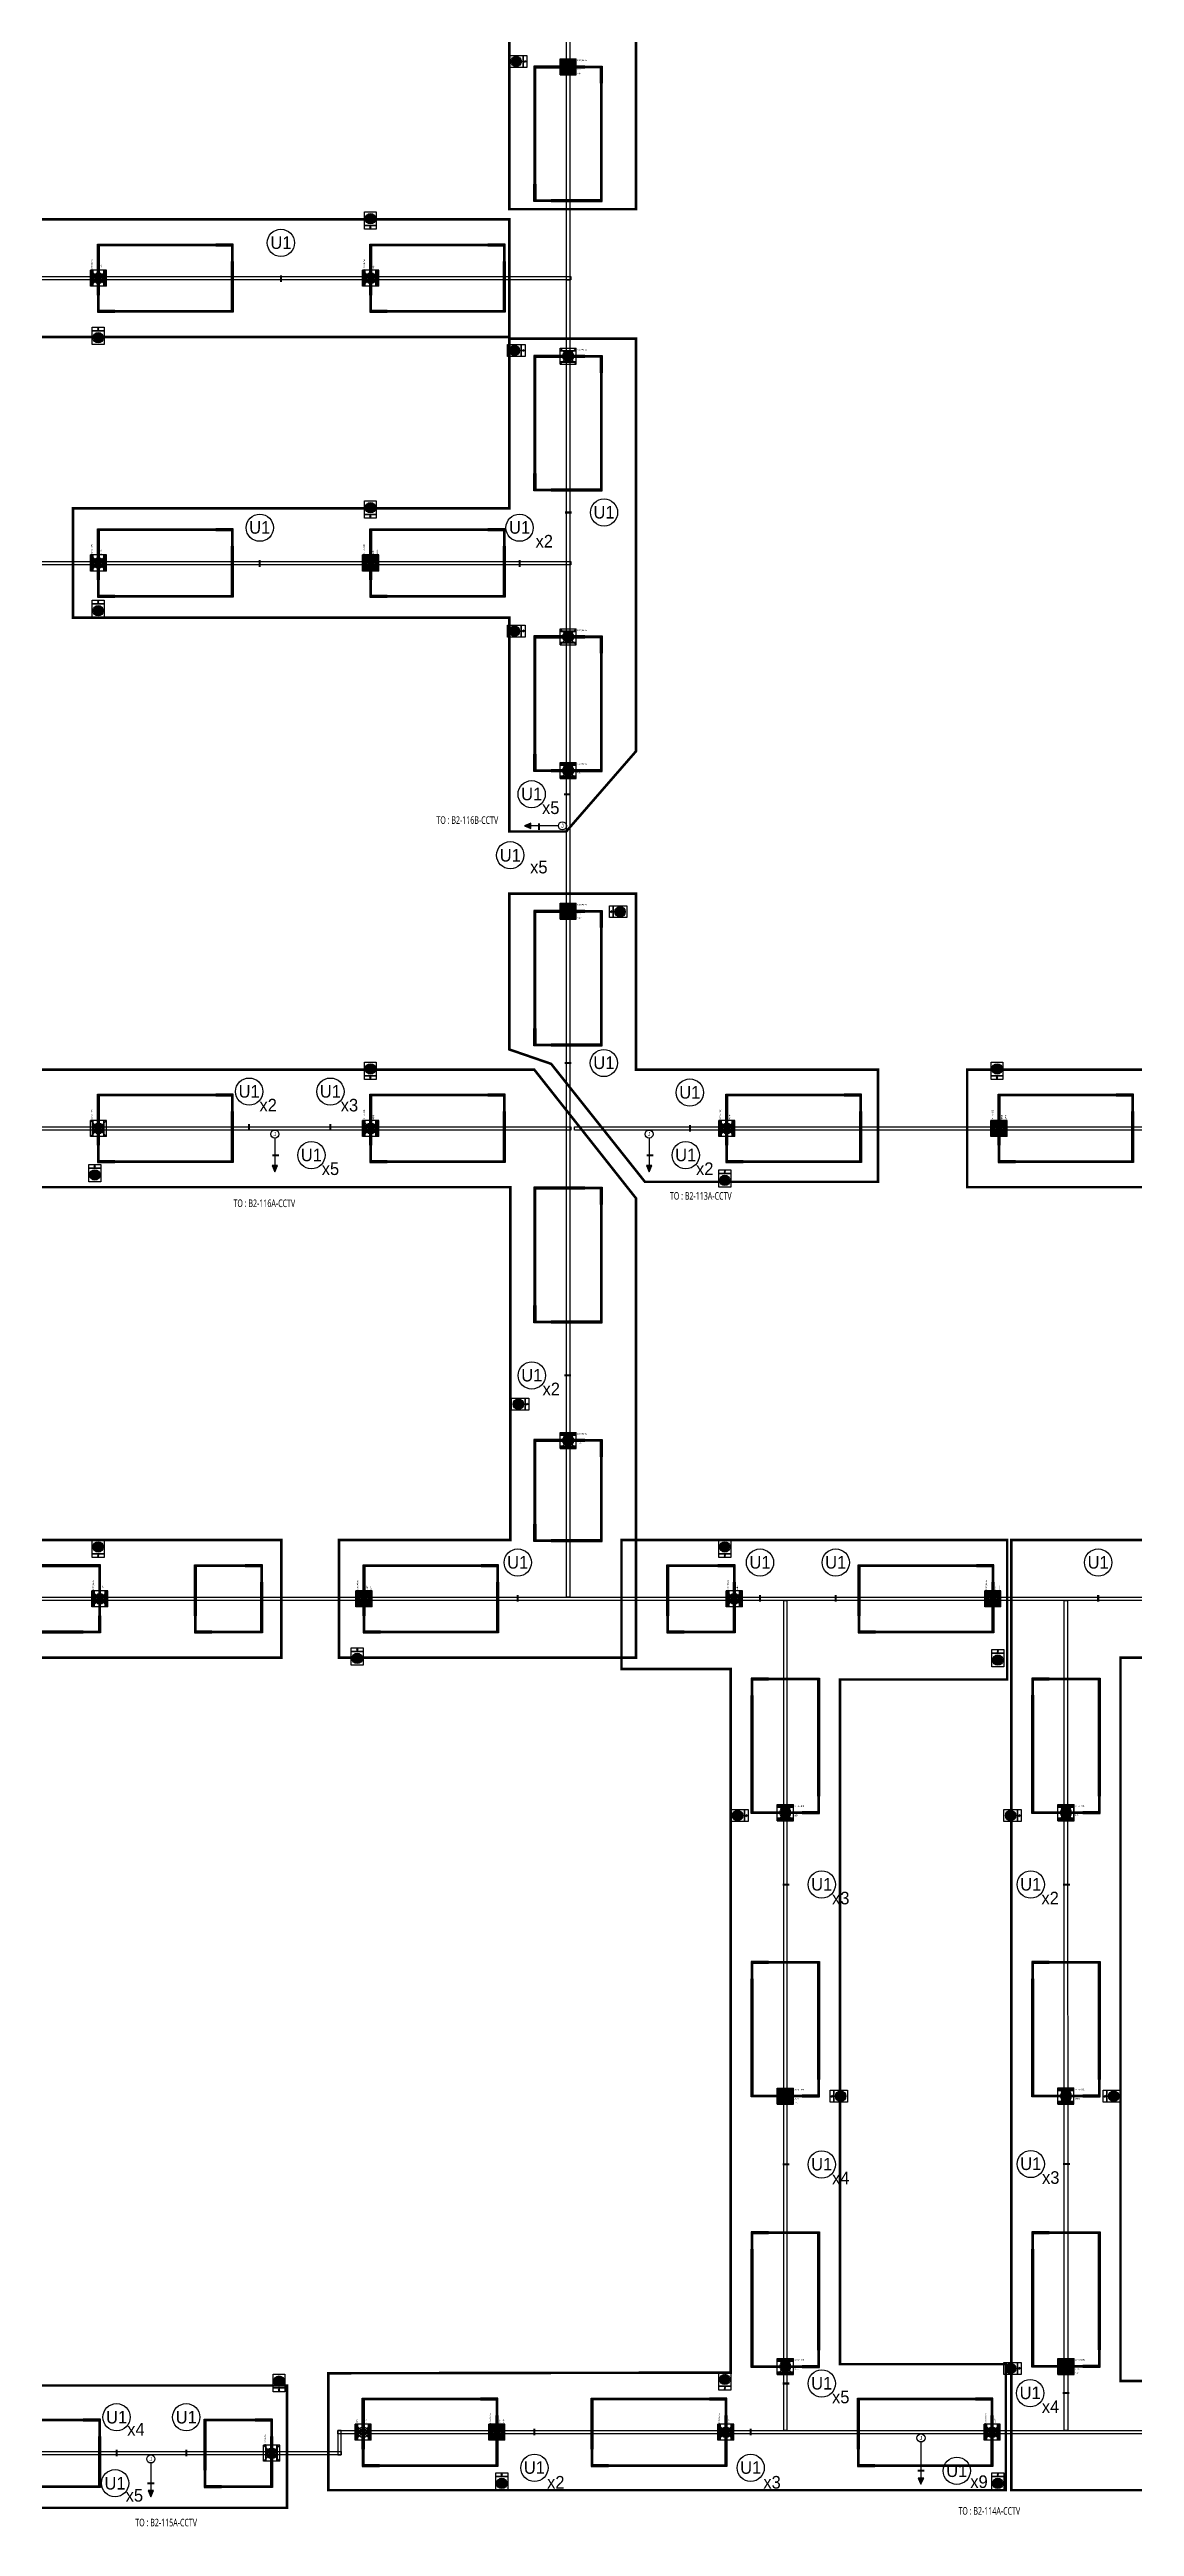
# Model space of a CAD drawing. Header units: millimetres. Extents: x 836025 to 1108898, y 78775 to 372820.
# Drawn here: x 940662 to 1005237, y 80548 to 227966 of the extents above; entities that cross this region are included whole.
import ezdxf
from ezdxf.enums import TextEntityAlignment as Align

# ---------------------------------------------------------------- set-up
doc = ezdxf.new("R2010")
doc.units = ezdxf.units.MM
doc.header["$LTSCALE"] = 250
for name, pattern in [('CENTER', [2, 1.25, -0.25, 0.25, -0.25]), ('LINE1', [3, 2.5, -0.5]), ('지하층_기둥$1$CEN', [62, 60, -1, 0, -1])]:
    doc.linetypes.add(name, pattern=pattern)
for name, color, linetype in [('A-CEN', 1, '지하층_기둥$1$CEN'), ('HA-CCTV', 2, 'Continuous'), ('HA-스피커 반경', 7, 'LINE1'), ('HA-조명기구', 7, 'Continuous'), ('HA-통합모듈', 7, 'Continuous'), ('LU-UTP wire', 3, 'Continuous'), ('LU-UTP 방향', 1, 'Continuous'), ('LU-UTP케이블', 1, 'Continuous'), ('LU-광케이블', 1, 'Continuous'), ('LU-귀로 방향', 3, 'Continuous'), ('LU-귀로Text', 3, 'Continuous'), ('LU-무선비상벨', 1, 'Continuous'), ('LU-정션박스', 3, 'Continuous'), ('라인구분', 7, 'CENTER'), ('전등레이스웨이', 1, 'Continuous')]:
    doc.layers.add(name, color=color, linetype=linetype)
doc.layers.add('HA-지시선', color=8, linetype='Continuous', plot=False)
doc.layers.get('HA-스피커 반경').off()
doc.styles.add('MtX_굴림', font='Gulim.ttf')
doc.styles.add('N', font='Gulim.ttf')
doc.styles.add('돋움', font='Dotum.ttf')
doc.styles.add('맑은고딕', font='malgun.ttf')

# ---------------------------------------------------------------- blocks, each defined once
blk = doc.blocks.new('HA-무선비상벨')
at = {"layer": 'LU-무선비상벨'}
h = blk.add_hatch(color=1, dxfattribs=at)
h.dxf.hatch_style = 1
h.paths.add_polyline_path([(309, 0, 1), (-309, 0, 1)])
h = blk.add_hatch(color=1, dxfattribs=at)
h.dxf.hatch_style = 1
h.paths.add_polyline_path([(2, 531), (33, 632), (-46, 509), (-2, 509), (-34, 408), (46, 531)])
at = {"layer": 'LU-무선비상벨', "color": 1}
for p, q in [((33, 632), (-46, 509)), ((-46, 509), (46, 531)), ((-2, 509), (-46, 509)), ((-34, 408), (46, 531)), ((-34, 408), (-2, 509)), ((33, 632), (2, 531)), ((46, 531), (2, 531))]:
    blk.add_line(p, q, dxfattribs=at)
for points in [[(356, 408), (-354, 408), (-354, 631), (356, 631)], [(-354, 408), (356, 408), (356, -408), (-354, -408)]]:
    blk.add_lwpolyline(points, close=True, dxfattribs=at)
blk.add_circle((0, 0), 309, dxfattribs=at)
blk = doc.blocks.new('HA-조명기구(코너1000)')
at = {"layer": 'HA-조명기구'}
h = blk.add_hatch(color=81, dxfattribs=at)
h.dxf.hatch_style = 1
h.paths.add_polyline_path([(-995, -35), (-35, -35), (-35, -995), (-5, -995), (-5, -5), (-995, -5)])
at = {"layer": 'HA-조명기구', "color": 81}
blk.add_lwpolyline([(-1000, 0), (-1000, -40), (-40, -40), (-40, -1000), (0, -1000), (0, 0), (-1000, 0)], dxfattribs=at)
at = {"layer": 'HA-조명기구', "color": 3}
blk.add_lwpolyline([(-995, -5), (-995, -35), (-35, -35), (-35, -995), (-5, -995), (-5, -5)], close=True, dxfattribs=at)
at = {"layer": 'HA-지시선'}
for p, q in [((-40, -40), (0, 0)), ((-20, -20), (-1000, -20)), ((-20, -20), (-20, -1000))]:
    blk.add_line(p, q, dxfattribs=at)
at = {"layer": 'HA-지시선', "color": 30}
blk.add_lwpolyline([(-1000, 30), (-1000, -70), (-70, -70), (-70, -1000), (30, -1000), (30, 30)], close=True, dxfattribs=at)
blk = doc.blocks.new('HA-조명기구(직2000)')
at = {"layer": 'HA-조명기구'}
h = blk.add_hatch(color=81, dxfattribs=at)
h.dxf.hatch_style = 1
h.paths.add_polyline_path([(5, -1995), (35, -1995), (35, -5), (5, -5)])
h = blk.add_hatch(color=81, dxfattribs=at)
h.dxf.hatch_style = 1
h.paths.add_polyline_path([(5, -1995), (35, -1995), (35, -5), (5, -5)])
at = {"layer": 'HA-조명기구', "color": 81}
blk.add_lwpolyline([(0, 0), (40, 0), (40, -2000), (0, -2000), (0, 0)], dxfattribs=at)
blk.add_lwpolyline([(5, -5), (35, -5), (35, -1995), (5, -1995)], close=True, dxfattribs=at)
at = {"layer": 'HA-지시선'}
blk.add_line((20, 0), (20, -2000), dxfattribs=at)
at = {"layer": 'HA-지시선', "color": 4}
blk.add_lwpolyline([(-30, 0), (70, 0), (70, -2000), (-30, -2000)], close=True, dxfattribs=at)
blk = doc.blocks.new('HA-통합모듈-만공차')
at = {"layer": 'HA-통합모듈'}
h = blk.add_hatch(color=81, dxfattribs=at)
h.dxf.hatch_style = 1
h.paths.add_polyline_path([(-480, 349), (480, 349), (480, 480), (-480, 480)])
h.paths.add_polyline_path([(-480, -480), (480, -480), (480, -349), (-480, -349)])
at = {"layer": 'HA-지시선', "color": 5}
for p, q in [((-480, -480), (-480, 480)), ((-480, 480), (480, 480)), ((-480, 317), (480, 317)), ((480, -480), (480, 480)), ((-480, -317), (480, -317)), ((-480, -480), (480, -480))]:
    blk.add_line(p, q, dxfattribs=at)
at = {"layer": 'HA-지시선', "color": 251, "true_color": 0x636466}
for p, q in [((-480, 480), (480, -480)), ((-480, -480), (480, 480))]:
    blk.add_line(p, q, dxfattribs=at)
at = {"layer": 'HA-지시선', "color": 5}
blk.add_circle((0, 0), 317, dxfattribs=at)
at = {"layer": 'HA-통합모듈', "color": 5}
for p, q in [((-480, 349), (480, 349)), ((-480, -349), (480, -349))]:
    blk.add_line(p, q, dxfattribs=at)
at = {"layer": 'HA-지시선', "color": 7, "style": 'MtX_굴림'}
blk.add_text('만공차', height=70, dxfattribs=at).set_placement((542, -205))
blk = doc.blocks.new('HA-통합모듈-CCTV(비상벨연동)')
at = {"layer": 'HA-통합모듈'}
h = blk.add_hatch(color=10, dxfattribs=at)
h.dxf.hatch_style = 1
h.paths.add_polyline_path([(317, 0, 1), (-317, 0, 1)])
h.paths.add_polyline_path([(-270, 0), (-170, -100), (-170, 0), (0, 0), (0, -170), (-100, -170), (0, -270), (100, -170), (0, -170), (0, 0), (170, 0), (170, -100), (270, 0), (170, 100), (170, 0), (0, 0), (0, 170), (100, 170), (-2, 268), (-100, 170), (0, 170), (0, 0), (-170, 0), (-170, 100)], flags=16)
at = {"layer": 'HA-지시선', "color": 251, "true_color": 0x636466}
for p, q in [((-480, 480), (480, -480)), ((-480, -480), (480, 480))]:
    blk.add_line(p, q, dxfattribs=at)
at = {"layer": 'HA-통합모듈', "color": 5}
for p, q in [((-480, -480), (-480, 480)), ((-480, 480), (480, 480)), ((-480, 349), (480, 349)), ((-480, 317), (480, 317)), ((-170, 100), (-270, 0)), ((-270, 0), (-170, -100)), ((-170, 100), (-170, -100)), ((0, 0), (-170, 0)), ((-100, 170), (-2, 268)), ((100, 170), (-100, 170)), ((-2, 268), (100, 170)), ((0, 0), (0, 170)), ((0, 0), (0, -170)), ((0, 0), (170, 0)), ((170, -100), (170, 100)), ((170, 100), (270, 0)), ((270, 0), (170, -100)), ((480, -480), (480, 480)), ((-480, -317), (480, -317)), ((-480, -349), (480, -349)), ((-480, -480), (480, -480)), ((-100, -170), (100, -170)), ((0, -270), (-100, -170)), ((100, -170), (0, -270))]:
    blk.add_line(p, q, dxfattribs=at)
blk.add_circle((0, 0), 317, dxfattribs=at)
at = {"layer": 'HA-통합모듈', "style": '돋움'}
blk.add_text('CCTV(비상벨)', height=70, dxfattribs=at).set_placement((530, 350))
blk = doc.blocks.new('HA-통합모듈-스피커')
at = {"layer": 'HA-통합모듈'}
h = blk.add_hatch(color=210, dxfattribs=at)
h.dxf.hatch_style = 1
h.paths.add_polyline_path([(-480, -317), (-480, 317), (0, 317, 1), (0, -317)])
h.paths.add_polyline_path([(0, -317, 1), (0, 317), (480, 317), (480, -317)])
at = {"layer": 'HA-지시선', "color": 5}
for p, q in [((-480, -480), (-480, 480)), ((-480, 480), (480, 480)), ((-480, 349), (480, 349)), ((-480, 317), (480, 317)), ((480, -480), (480, 480)), ((-480, -317), (480, -317)), ((-480, -349), (480, -349)), ((-480, -480), (480, -480))]:
    blk.add_line(p, q, dxfattribs=at)
at = {"layer": 'HA-지시선', "color": 251, "true_color": 0x636466}
for p, q in [((-480, 480), (480, -480)), ((-480, -480), (480, 480))]:
    blk.add_line(p, q, dxfattribs=at)
at = {"layer": 'HA-지시선', "color": 5}
blk.add_circle((0, 0), 317, dxfattribs=at)
at = {"layer": 'HA-조명기구', "style": '돋움'}
blk.add_text('스피커', height=70, dxfattribs=at).set_placement((538, -434))
blk = doc.blocks.new('zw$9B82')
at = {"layer": 'HA-스피커 반경', "color": 6}
blk.add_blockref('HA-통합모듈-스피커', (0, 0), dxfattribs=at)
blk = doc.blocks.new('HA-통합모듈-CCTV')
h = blk.add_hatch(color=81)
h.dxf.hatch_style = 1
h.paths.add_polyline_path([(-270, 0), (-170, 100), (-170, -100)])
h.paths.add_polyline_path([(-100, 170), (100, 170), (-2, 268)])
h.paths.add_polyline_path([(170, -100), (270, 0), (170, 100)])
h.paths.add_polyline_path([(-100, -170), (100, -170), (0, -270)])
at = {"layer": 'HA-지시선', "color": 251, "true_color": 0x636466}
for p, q in [((-480, 480), (480, -480)), ((-480, -480), (480, 480))]:
    blk.add_line(p, q, dxfattribs=at)
at = {"layer": 'HA-통합모듈', "color": 5}
for p, q in [((-480, -480), (-480, 480)), ((-480, 480), (480, 480)), ((-480, 349), (480, 349)), ((-170, 100), (-270, 0)), ((-270, 0), (-170, -100)), ((-170, 100), (-170, -100)), ((0, 0), (-170, 0)), ((-100, 170), (-2, 268)), ((100, 170), (-100, 170)), ((-2, 268), (100, 170)), ((0, 0), (0, 170)), ((0, 0), (0, -170)), ((0, 0), (170, 0)), ((170, -100), (170, 100)), ((170, 100), (270, 0)), ((270, 0), (170, -100)), ((480, -480), (480, 480)), ((-480, -349), (480, -349)), ((-480, -480), (480, -480)), ((-100, -170), (100, -170)), ((0, -270), (-100, -170)), ((100, -170), (0, -270))]:
    blk.add_line(p, q, dxfattribs=at)
blk.add_circle((0, 0), 317, dxfattribs=at)
at = {"layer": 'HA-통합모듈', "color": 7, "style": '돋움'}
blk.add_text('CCTV', height=70, dxfattribs=at).set_placement((536, 330))
blk = doc.blocks.new('LU-귀로방향')
at = {"layer": 'LU-귀로 방향', "color": 2}
blk.add_lwpolyline([(0.8, -0.35), (0.8, 0.35), (0, 0)], close=True, dxfattribs=at)
at = {"layer": 'LU-귀로 방향', "color": 10}
blk.add_solid([(0.03, 0), (0.78, 0.33), (0.78, -0.33)], dxfattribs=at)
blk = doc.blocks.new('LU-Jumper')
at = {"layer": 'LU-정션박스', "color": 2}
blk.add_circle((0, 0), 0.5, dxfattribs=at)
blk.add_circle((0, 0), 0.5, dxfattribs=at)
at = {"layer": 'LU-정션박스', "color": 1, "style": 'N'}
blk.add_text('J', height=0.5, dxfattribs=at).set_placement((0, 0), align=Align.MIDDLE)

msp = doc.modelspace()

# ---------------------------------------------------------------- linework, layer by layer
at = {"layer": 'LU-UTP wire'}
for p, q in [((970948, 181765, 0), (968939, 181765, 0)), ((954071, 163175, 0), (954071, 161166, 0)), ((976350, 163175, 0), (976350, 161166, 0)), ((992531, 85575, 0), (992531, 83063, 0)), ((946690, 84326, 0), (946690, 82317, 0))]:
    msp.add_line(p, q, dxfattribs=at)
at = {"layer": 'LU-UTP 방향', "elevation": 0}
for points in [[(971458, 182004, 0, 0, 0), (971458, 182004, 0, 0, 0), (971458, 182817, 120, 0, 0), (971458, 183217, 0, 0, 0)], [(953832, 163415, 0, 0, 0), (953832, 163415, 0, 0, 0), (953019, 163415, 120, 0, 0), (952619, 163415, 0, 0, 0)], [(954312, 163415, 0, 0, 0), (954312, 163415, 0, 0, 0), (955124, 163415, 120, 0, 0), (955524, 163415, 0, 0, 0)], [(976110, 163415, 0, 0, 0), (976110, 163415, 0, 0, 0), (975298, 163415, 120, 0, 0), (974898, 163415, 0, 0, 0)], [(976590, 163415, 0, 0, 0), (976590, 163415, 0, 0, 0), (977403, 163415, 120, 0, 0), (977803, 163415, 0, 0, 0)], [(992291, 85815, 0, 0, 0), (992291, 85815, 0, 0, 0), (991479, 85815, 120, 0, 0), (991079, 85815, 0, 0, 0)], [(946451, 84566, 0, 0, 0), (946451, 84566, 0, 0, 0), (945638, 84566, 120, 0, 0), (945238, 84566, 0, 0, 0)]]:
    msp.add_lwpolyline(points, format="xyseb", dxfattribs=at)
at = {"layer": 'LU-UTP케이블', "color": 1}
for centre in [(954435, 216457, 0), (973665, 200412, 0), (953174, 199507, 0), (968640, 199507, 0), (969358, 183644, 0), (968086, 180011, 0), (973657, 167647, 0), (952541, 165944, 0), (957379, 165944, 0), (978773, 165887, 0), (956248, 162160, 0), (978527, 162160, 0), (969369, 149053, 0), (968528, 137915, 0), (982949, 137915, 0), (987455, 137915, 0), (1003076, 137915, 0), (986622, 118753, 0), (999064, 118753, 0), (986622, 102094, 0), (999064, 102119, 0), (986622, 89057, 0), (999031, 88484, 0), (944653, 87049, 0), (948800, 87049, 0), (969522, 84040, 0), (982395, 84040, 0), (994660, 83865, 0), (944561, 83119, 0)]:
    msp.add_circle(centre, 811, dxfattribs=at)
at = {"layer": 'LU-광케이블', "color": 1, "elevation": 0}
for points in [[(954435, 215646, 0, 0, 0), (954435, 214528, 120, 120, 0), (954435, 214128, 0, 0, 0)], [(972854, 200412, 0, 0, 0), (971736, 200412, 120, 120, 0), (971336, 200412, 0, 0, 0)], [(953174, 198696, 0, 0, 0), (953174, 197578, 120, 120, 0), (953174, 197178, 0, 0, 0)], [(968640, 198696, 0, 0, 0), (968640, 197578, 120, 120, 0), (968640, 197178, 0, 0, 0)], [(970169, 183644, 0, 0, 0), (971287, 183644, 120, 120, 0), (971687, 183644, 0, 0, 0)], [(968898, 180011, 0, 0, 0), (969792, 180011, 0, 0, 0), (969792, 181515, 120, 120, 0), (969792, 181915, 0, 0, 0)], [(972845, 167647, 0, 0, 0), (971728, 167647, 120, 120, 0), (971328, 167647, 0, 0, 0)], [(952541, 165133, 0, 0, 0), (952541, 164015, 120, 120, 0), (952541, 163615, 0, 0, 0)], [(957379, 165133, 0, 0, 0), (957379, 164015, 120, 120, 0), (957379, 163615, 0, 0, 0)], [(978773, 165075, 0, 0, 0), (978773, 163958, 120, 120, 0), (978773, 163558, 0, 0, 0)], [(955437, 162160, 0, 0, 0), (954319, 162160, 120, 120, 0), (953919, 162160, 0, 0, 0)], [(977715, 162160, 0, 0, 0), (976598, 162160, 120, 120, 0), (976198, 162160, 0, 0, 0)], [(970180, 149053, 0, 0, 0), (971298, 149053, 120, 120, 0), (971698, 149053, 0, 0, 0)], [(968528, 137104, 0, 0, 0), (968528, 135986, 120, 120, 0), (968528, 135586, 0, 0, 0)], [(982949, 137104, 0, 0, 0), (982949, 135986, 120, 120, 0), (982949, 135586, 0, 0, 0)], [(987455, 137104, 0, 0, 0), (987455, 135986, 120, 120, 0), (987455, 135586, 0, 0, 0)], [(1003076, 137104, 0, 0, 0), (1003076, 135986, 120, 120, 0), (1003076, 135586, 0, 0, 0)], [(985810, 118753, 0, 0, 0), (984693, 118753, 120, 120, 0), (984293, 118753, 0, 0, 0)], [(999875, 118753, 0, 0, 0), (1000993, 118753, 120, 120, 0), (1001393, 118753, 0, 0, 0)], [(985810, 102094, 0, 0, 0), (984693, 102094, 120, 120, 0), (984293, 102094, 0, 0, 0)], [(999875, 102119, 0, 0, 0), (1000993, 102119, 120, 120, 0), (1001393, 102119, 0, 0, 0)], [(985810, 89057, 0, 0, 0), (984693, 89057, 120, 120, 0), (984293, 89057, 0, 0, 0)], [(999843, 88484, 0, 0, 0), (1000960, 88484, 120, 120, 0), (1001360, 88484, 0, 0, 0)], [(944653, 86238, 0, 0, 0), (944653, 85120, 120, 120, 0), (944653, 84720, 0, 0, 0)], [(948800, 86238, 0, 0, 0), (948800, 85120, 120, 120, 0), (948800, 84720, 0, 0, 0)], [(969522, 84852, 0, 0, 0), (969522, 85970, 120, 120, 0), (969522, 86370, 0, 0, 0)], [(982395, 84852, 0, 0, 0), (982395, 85970, 120, 120, 0), (982395, 86370, 0, 0, 0)], [(945372, 83119, 0, 0, 0), (946490, 83119, 120, 120, 0), (946890, 83119, 0, 0, 0)], [(993849, 83865, 0, 0, 0), (992731, 83865, 120, 120, 0), (992331, 83865, 0, 0, 0)]]:
    msp.add_lwpolyline(points, format="xyseb", dxfattribs=at)
at = {"layer": '라인구분', "color": 4, "ltscale": 3.5, "const_width": 150, "elevation": 0}
for points in [[(975568, 244956), (968028, 244956), (968028, 218466), (975568, 218466)], [(1014726, 132255), (1014726, 139255), (997908, 139255), (997908, 82705), (1032308, 82705), (1032308, 89205), (1004408, 89205), (1004408, 132255)]]:
    msp.add_lwpolyline(points, close=True, dxfattribs=at)
at = {"layer": '라인구분', "color": 5, "ltscale": 3.5, "const_width": 150, "elevation": 0}
msp.add_lwpolyline([(888953, 217855), (888953, 210855), (914281, 210855), (914281, 201200), (921044, 201200), (921044, 210856), (968028, 210856), (968028, 217856), (921908, 217855), (921908, 238864), (913308, 238864), (913308, 217855), (889008, 217855)], dxfattribs=at)
at = {"layer": '라인구분', "color": 3, "ltscale": 3.5, "const_width": 150, "elevation": 0}
for points in [[(968028, 210762), (975568, 210762), (975568, 186202), (971413, 181424), (968028, 181424), (968028, 194155), (942058, 194155), (942058, 200655), (968028, 200655)], [(958154, 132255), (958154, 132255), (975568, 132255), (975568, 159597), (969511, 167255), (925758, 167255), (925758, 160255), (968091, 160255), (968091, 139255), (957896, 139255), (957896, 132255)]]:
    msp.add_lwpolyline(points, close=True, dxfattribs=at)
at = {"layer": '라인구분', "color": 1, "ltscale": 3.5, "const_width": 150, "elevation": 0}
msp.add_lwpolyline([(968028, 177725), (968028, 168455), (970518, 167597), (976101, 160574), (989973, 160574), (989973, 167255), (975568, 167255), (975568, 177725)], close=True, dxfattribs=at)
at = {"layer": '라인구분', "color": 1, "ltscale": 3.5, "const_width": 150}
msp.add_lwpolyline([(1019536, 160255), (1019536, 167255), (995280, 167255), (995279, 160255)], close=True, dxfattribs=at)
at = {"layer": '라인구분', "color": 2, "ltscale": 3.5, "const_width": 150, "elevation": 0}
for points in [[(954461, 132258), (954461, 139255), (920950, 139255), (920950, 132255), (927608, 132255), (927608, 122055), (896540, 122055), (896540, 115055), (927108, 115055), (927108, 106901), (933608, 100115), (934608, 100115), (934608, 132258)], [(912849, 104634), (912849, 98355), (927108, 98355), (927108, 88155), (912697, 88155), (912697, 81655), (954801, 81655), (954801, 88935), (935333, 88935), (935308, 97805), (934608, 97805), (934608, 98134), (928108, 104634)]]:
    msp.add_lwpolyline(points, close=True, dxfattribs=at)
at = {"layer": '라인구분', "color": 4, "ltscale": 3.5, "const_width": 150, "elevation": 0}
msp.add_lwpolyline([(957258, 89665), (957258, 82705), (997581, 82705), (997581, 90205), (987708, 90205), (987708, 130955), (997657, 130955), (997657, 139255), (974707, 139255), (974707, 131581), (981208, 131581), (981208, 90205), (981208, 89705), (957258, 89665)], dxfattribs=at)
at = {"layer": '전등레이스웨이', "elevation": 0}
for points in [[(971628, 271830), (971628, 214255), (971427, 214255), (971427, 271830)], [(885833, 214455), (971697, 214455), (971697, 214255), (885833, 214255)], [(971628, 214255), (971628, 135855), (971427, 135855), (971427, 214255)], [(885833, 197505), (971697, 197505), (971697, 197305), (885833, 197305)], [(869457, 163855), (971697, 163855), (971697, 163655), (869457, 163655)], [(971898, 163855), (1022458, 163855), (1022458, 163655), (971898, 163655)], [(877758, 135855), (1071207, 135855), (1071207, 135654), (877758, 135654)], [(984554, 135654), (984554, 86255), (984361, 86255), (984361, 135654)], [(1001254, 135654), (1001262, 86255), (1001061, 86255), (1001061, 135654)], [(957821, 86255), (1047962, 86255), (1047962, 86055), (957821, 86055)], [(957821, 86255), (957821, 84805), (958022, 84805), (958022, 86255)], [(931508, 85005), (958022, 85005), (958022, 84805), (931508, 84805)]]:
    msp.add_lwpolyline(points, close=True, dxfattribs=at)

# ---------------------------------------------------------------- block references
at = {"layer": 'A-CEN'}
for p in [(971527, 226935, 0), (971527, 176683), (984454, 106162, 0), (1001162, 90071, 0)]:
    msp.add_blockref('zw$9B82', p, dxfattribs=at)
for p, rotation in [((959773, 197405, 0), 89.99999999999991), ((997173, 163754), 89.99999999999999), ((959382, 135754, 0), 89.99999999999989), ((996809, 135754, 0), 89.99999999999989), ((967289, 86155, 0), 89.99999999999999)]:
    msp.add_blockref('zw$9B82', p, dxfattribs=dict(at, rotation=rotation))
at = {"layer": 'HA-CCTV', "color": 3}
for p in [(971527, 226935, 0), (971527, 209712, 0), (971527, 193012, 0), (971527, 185052, 0), (971527, 176683), (971527, 145183), (984454, 123031, 0), (1001157, 123034, 0), (984454, 106162, 0), (1001157, 106169, 0), (984454, 90068, 0), (1001162, 90071, 0)]:
    msp.add_blockref('HA-통합모듈-CCTV(비상벨연동)', p, dxfattribs=at)
for name, p, rotation in [('HA-통합모듈-CCTV(비상벨연동)', (943573, 214355, 0), 90.00000000000048), ('HA-통합모듈-CCTV(비상벨연동)', (959773, 214355, 0), 90.00000000000048), ('HA-통합모듈-CCTV(비상벨연동)', (943573, 197405, 0), 90.00000000000048), ('HA-통합모듈-CCTV(비상벨연동)', (959773, 197405, 0), 89.99999999999999), ('HA-통합모듈-CCTV(비상벨연동)', (943573, 163754), 90.00000000000048), ('HA-통합모듈-CCTV(비상벨연동)', (959773, 163754), 90.00000000000048), ('HA-통합모듈-CCTV(비상벨연동)', (980972, 163754), 90.00000000000048), ('HA-통합모듈-CCTV(비상벨연동)', (997173, 163754), 90), ('HA-통합모듈-CCTV(비상벨연동)', (943652, 135754, 0), 90.00000000000018), ('HA-통합모듈-CCTV(비상벨연동)', (959382, 135754, 0), 90.00000000000033), ('HA-통합모듈-CCTV(비상벨연동)', (981421, 135754, 0), 90.00000000000018), ('HA-통합모듈-CCTV(비상벨연동)', (996809, 135754, 0), 90.00000000000033), ('HA-통합모듈-CCTV(비상벨연동)', (967289, 86155, 0), 90.00000000000007), ('HA-통합모듈-CCTV(비상벨연동)', (980916, 86155, 0), 90.00000000000007), ('HA-통합모듈-CCTV(비상벨연동)', (996762, 86155, 0), 90.00000000000007), ('HA-통합모듈-CCTV(비상벨연동)', (953882, 84905, 0), 90.00000000000063), ('HA-통합모듈-CCTV', (959329, 86155, 0), 89.99999999999999)]:
    msp.add_blockref(name, p, dxfattribs=dict(at, rotation=rotation))
at = {"layer": 'HA-조명기구', "color": 3}
for name, p in [('HA-통합모듈-만공차', (971527, 226935, 0)), ('HA-조명기구(코너1000)', (951553, 216355, 0)), ('HA-조명기구(코너1000)', (967753, 216355, 0)), ('HA-조명기구(코너1000)', (951553, 199405, 0)), ('HA-조명기구(코너1000)', (967753, 199405, 0)), ('HA-통합모듈-만공차', (971527, 185052, 0)), ('HA-통합모듈-만공차', (971527, 176683)), ('HA-조명기구(코너1000)', (951553, 165754)), ('HA-조명기구(코너1000)', (967753, 165754)), ('HA-조명기구(코너1000)', (988952, 165754)), ('HA-조명기구(코너1000)', (1005153, 165754)), ('HA-통합모듈-만공차', (971527, 145183)), ('HA-조명기구(코너1000)', (943672, 137754, 0)), ('HA-조명기구(코너1000)', (953315, 137754, 0)), ('HA-조명기구(코너1000)', (967362, 137754, 0)), ('HA-조명기구(코너1000)', (981441, 137754, 0)), ('HA-조명기구(코너1000)', (996829, 137754, 0)), ('HA-통합모듈-만공차', (984454, 123031, 0)), ('HA-통합모듈-만공차', (1001162, 123034, 0)), ('HA-통합모듈-만공차', (984454, 106162, 0)), ('HA-통합모듈-만공차', (1001157, 106169, 0)), ('HA-통합모듈-만공차', (984454, 90068, 0)), ('HA-통합모듈-만공차', (1001162, 90071, 0)), ('HA-조명기구(직2000)', (959309, 87155, 0)), ('HA-조명기구(코너1000)', (967309, 88155, 0)), ('HA-조명기구(직2000)', (967269, 87155, 0)), ('HA-조명기구(직2000)', (972936, 87155, 0)), ('HA-조명기구(코너1000)', (980936, 88155, 0)), ('HA-조명기구(직2000)', (980896, 87155, 0)), ('HA-조명기구(직2000)', (988782, 87155, 0)), ('HA-조명기구(코너1000)', (996782, 88155, 0)), ('HA-조명기구(직2000)', (996742, 87155, 0)), ('HA-조명기구(코너1000)', (943662, 86905, 0)), ('HA-조명기구(코너1000)', (953902, 86905, 0))]:
    msp.add_blockref(name, p, dxfattribs=at)
for name, p, rotation in [('HA-조명기구(코너1000)', (969527, 226955, 0), 90), ('HA-조명기구(코너1000)', (973527, 218955, 0), 270), ('HA-조명기구(직2000)', (943593, 213355, 0), 180), ('HA-조명기구(직2000)', (944553, 216315, 0), 89.99999999999999), ('HA-조명기구(직2000)', (946553, 216315, 0), 89.99999999999999), ('HA-조명기구(직2000)', (948553, 216315, 0), 89.99999999999999), ('HA-조명기구(직2000)', (951553, 213355, 0), 180), ('HA-조명기구(직2000)', (959793, 213355, 0), 180), ('HA-조명기구(직2000)', (960753, 216315, 0), 89.99999999999999), ('HA-조명기구(직2000)', (962753, 216315, 0), 89.99999999999999), ('HA-조명기구(직2000)', (964753, 216315, 0), 89.99999999999999), ('HA-조명기구(직2000)', (967753, 213355, 0), 180), ('HA-통합모듈-만공차', (943573, 214355, 0), 90.00000000000048), ('HA-통합모듈-만공차', (959773, 214355, 0), 90.00000000000048), ('HA-조명기구(코너1000)', (943553, 212355, 0), 180), ('HA-조명기구(직2000)', (944553, 212355, 0), 89.99999999999999), ('HA-조명기구(직2000)', (946553, 212355, 0), 89.99999999999999), ('HA-조명기구(직2000)', (948553, 212355, 0), 89.99999999999999), ('HA-조명기구(코너1000)', (959753, 212355, 0), 180), ('HA-조명기구(직2000)', (960753, 212355, 0), 89.99999999999999), ('HA-조명기구(직2000)', (962753, 212355, 0), 89.99999999999999), ('HA-조명기구(직2000)', (964753, 212355, 0), 89.99999999999999), ('HA-조명기구(코너1000)', (969527, 209732, 0), 90), ('HA-조명기구(코너1000)', (973527, 201732, 0), 270), ('HA-조명기구(직2000)', (944553, 199365, 0), 89.99999999999999), ('HA-조명기구(직2000)', (946553, 199365, 0), 89.99999999999999), ('HA-조명기구(직2000)', (948553, 199365, 0), 89.99999999999999), ('HA-조명기구(직2000)', (960753, 199365, 0), 89.99999999999999), ('HA-조명기구(직2000)', (962753, 199365, 0), 89.99999999999999), ('HA-조명기구(직2000)', (964753, 199365, 0), 89.99999999999999), ('HA-통합모듈-만공차', (943573, 197405, 0), 90.00000000000048), ('HA-조명기구(직2000)', (943593, 196405, 0), 180), ('HA-조명기구(직2000)', (951553, 196405, 0), 180), ('HA-통합모듈-만공차', (959773, 197405, 0), 89.99999999999999), ('HA-조명기구(직2000)', (959793, 196405, 0), 180), ('HA-조명기구(직2000)', (967753, 196405, 0), 180), ('HA-조명기구(코너1000)', (943553, 195405, 0), 180), ('HA-조명기구(코너1000)', (959753, 195405, 0), 180), ('HA-조명기구(직2000)', (944553, 195405, 0), 89.99999999999999), ('HA-조명기구(직2000)', (946553, 195405, 0), 89.99999999999999), ('HA-조명기구(직2000)', (948553, 195405, 0), 89.99999999999999), ('HA-조명기구(직2000)', (960753, 195405, 0), 89.99999999999999), ('HA-조명기구(직2000)', (962753, 195405, 0), 89.99999999999999), ('HA-조명기구(직2000)', (964753, 195405, 0), 89.99999999999999), ('HA-조명기구(코너1000)', (969527, 193032, 0), 90), ('HA-조명기구(코너1000)', (973527, 185032, 0), 270), ('HA-조명기구(코너1000)', (969527, 176703), 90), ('HA-조명기구(코너1000)', (973527, 168703), 270), ('HA-조명기구(직2000)', (944553, 165714), 89.99999999999999), ('HA-조명기구(직2000)', (946553, 165714), 89.99999999999999), ('HA-조명기구(직2000)', (948553, 165714), 89.99999999999999), ('HA-조명기구(직2000)', (960753, 165714), 89.99999999999999), ('HA-조명기구(직2000)', (962753, 165714), 89.99999999999999), ('HA-조명기구(직2000)', (964753, 165714), 89.99999999999999), ('HA-조명기구(직2000)', (981952, 165714), 89.99999999999999), ('HA-조명기구(직2000)', (983952, 165714), 89.99999999999999), ('HA-조명기구(직2000)', (985952, 165714), 89.99999999999999), ('HA-조명기구(직2000)', (998153, 165714), 89.99999999999999), ('HA-조명기구(직2000)', (1000153, 165714), 89.99999999999999), ('HA-조명기구(직2000)', (1002153, 165714), 89.99999999999999), ('HA-조명기구(직2000)', (943593, 162754), 180), ('HA-조명기구(직2000)', (951553, 162754), 180), ('HA-통합모듈-만공차', (959773, 163754), 90.00000000000048), ('HA-조명기구(직2000)', (959793, 162754), 180), ('HA-조명기구(직2000)', (967753, 162754), 180), ('HA-통합모듈-만공차', (980972, 163754), 90.00000000000048), ('HA-조명기구(직2000)', (980992, 162754), 180), ('HA-조명기구(직2000)', (988952, 162754), 180), ('HA-통합모듈-만공차', (997173, 163754), 90), ('HA-조명기구(직2000)', (997193, 162754), 180), ('HA-조명기구(직2000)', (1005153, 162754), 180), ('HA-조명기구(코너1000)', (943553, 161754), 180), ('HA-조명기구(코너1000)', (959753, 161754), 180), ('HA-조명기구(코너1000)', (980952, 161754), 180), ('HA-조명기구(코너1000)', (997153, 161754), 180), ('HA-조명기구(직2000)', (944553, 161754), 89.99999999999999), ('HA-조명기구(직2000)', (946553, 161754), 89.99999999999999), ('HA-조명기구(직2000)', (948553, 161754), 89.99999999999999), ('HA-조명기구(직2000)', (960753, 161754), 89.99999999999999), ('HA-조명기구(직2000)', (962753, 161754), 89.99999999999999), ('HA-조명기구(직2000)', (964753, 161754), 89.99999999999999), ('HA-조명기구(직2000)', (981952, 161754), 89.99999999999999), ('HA-조명기구(직2000)', (983952, 161754), 89.99999999999999), ('HA-조명기구(직2000)', (985952, 161754), 89.99999999999999), ('HA-조명기구(직2000)', (998153, 161754), 89.99999999999999), ('HA-조명기구(직2000)', (1000153, 161754), 89.99999999999999), ('HA-조명기구(직2000)', (1002153, 161754), 89.99999999999999), ('HA-조명기구(코너1000)', (969527, 160220), 90), ('HA-조명기구(코너1000)', (973527, 152220), 270), ('HA-조명기구(코너1000)', (969527, 145203), 90), ('HA-조명기구(코너1000)', (973527, 139203), 270), ('HA-조명기구(직2000)', (950315, 137714, 0), 89.99999999999999), ('HA-조명기구(직2000)', (960362, 137714, 0), 89.99999999999999), ('HA-조명기구(직2000)', (962362, 137714, 0), 89.99999999999999), ('HA-조명기구(직2000)', (964362, 137714, 0), 89.99999999999999), ('HA-조명기구(직2000)', (978441, 137714, 0), 89.99999999999999), ('HA-조명기구(직2000)', (989829, 137714, 0), 89.99999999999999), ('HA-조명기구(직2000)', (991829, 137714, 0), 89.99999999999999), ('HA-조명기구(직2000)', (993829, 137714, 0), 89.99999999999999), ('HA-통합모듈-만공차', (943652, 135754, 0), 90.00000000000018), ('HA-조명기구(직2000)', (949355, 134754, 0), 180), ('HA-조명기구(직2000)', (953315, 134754, 0), 180), ('HA-통합모듈-만공차', (959382, 135754, 0), 90.00000000000033), ('HA-조명기구(직2000)', (959402, 134754, 0), 180), ('HA-조명기구(직2000)', (967362, 134754, 0), 180), ('HA-조명기구(직2000)', (977481, 134754, 0), 180), ('HA-통합모듈-만공차', (981421, 135754, 0), 90.00000000000018), ('HA-조명기구(직2000)', (981441, 134754, 0), 180), ('HA-조명기구(직2000)', (988869, 134754, 0), 180), ('HA-통합모듈-만공차', (996809, 135754, 0), 90.00000000000033), ('HA-조명기구(직2000)', (996829, 134754, 0), 180), ('HA-조명기구(코너1000)', (949315, 133754, 0), 180), ('HA-조명기구(코너1000)', (959362, 133754, 0), 180), ('HA-조명기구(코너1000)', (977441, 133754, 0), 180), ('HA-조명기구(코너1000)', (988829, 133754, 0), 180), ('HA-조명기구(직2000)', (950315, 133754, 0), 89.99999999999999), ('HA-조명기구(직2000)', (960362, 133754, 0), 89.99999999999999), ('HA-조명기구(직2000)', (962362, 133754, 0), 89.99999999999999), ('HA-조명기구(직2000)', (964362, 133754, 0), 89.99999999999999), ('HA-조명기구(직2000)', (978441, 133754, 0), 89.99999999999999), ('HA-조명기구(직2000)', (989829, 133754, 0), 89.99999999999999), ('HA-조명기구(직2000)', (991829, 133754, 0), 89.99999999999999), ('HA-조명기구(직2000)', (993829, 133754, 0), 89.99999999999999), ('HA-조명기구(코너1000)', (982454, 131011, 0), 90), ('HA-조명기구(직2000)', (982494, 128011, 0), 180), ('HA-조명기구(직2000)', (985454, 131011, 0), 270), ('HA-조명기구(직2000)', (986454, 128011, 0), 180), ('HA-조명기구(코너1000)', (999162, 131014, 0), 90), ('HA-조명기구(직2000)', (999202, 128014, 0), 180), ('HA-조명기구(직2000)', (1002162, 131014, 0), 270), ('HA-조명기구(직2000)', (1003162, 128014, 0), 180), ('HA-조명기구(직2000)', (982494, 126011, 0), 180), ('HA-조명기구(직2000)', (986454, 126011, 0), 180), ('HA-조명기구(직2000)', (999202, 126014, 0), 180), ('HA-조명기구(직2000)', (1003162, 126014, 0), 180), ('HA-조명기구(직2000)', (982494, 124011, 0), 180), ('HA-조명기구(직2000)', (986454, 124011, 0), 180), ('HA-조명기구(직2000)', (999202, 124014, 0), 180), ('HA-조명기구(직2000)', (1003162, 124014, 0), 180), ('HA-조명기구(코너1000)', (986454, 123011, 0), 270), ('HA-조명기구(코너1000)', (1003162, 123014, 0), 270), ('HA-조명기구(직2000)', (985454, 123051, 0), 270), ('HA-조명기구(직2000)', (1002162, 123054, 0), 270), ('HA-조명기구(코너1000)', (982454, 114142, 0), 90), ('HA-조명기구(직2000)', (985454, 114142, 0), 270), ('HA-조명기구(코너1000)', (999162, 114144, 0), 90), ('HA-조명기구(직2000)', (1002162, 114144, 0), 270), ('HA-조명기구(직2000)', (982494, 111142, 0), 180), ('HA-조명기구(직2000)', (986454, 111142, 0), 180), ('HA-조명기구(직2000)', (999202, 111144, 0), 180), ('HA-조명기구(직2000)', (1003162, 111144, 0), 180), ('HA-조명기구(직2000)', (982494, 109142, 0), 180), ('HA-조명기구(직2000)', (986454, 109142, 0), 180), ('HA-조명기구(직2000)', (999202, 109144, 0), 180), ('HA-조명기구(직2000)', (1003162, 109144, 0), 180), ('HA-조명기구(직2000)', (982494, 107142, 0), 180), ('HA-조명기구(직2000)', (986454, 107142, 0), 180), ('HA-조명기구(직2000)', (999202, 107144, 0), 180), ('HA-조명기구(직2000)', (1003162, 107144, 0), 180), ('HA-조명기구(직2000)', (985454, 106182, 0), 270), ('HA-조명기구(코너1000)', (986454, 106142, 0), 270), ('HA-조명기구(직2000)', (1002162, 106184, 0), 270), ('HA-조명기구(코너1000)', (1003162, 106144, 0), 270), ('HA-조명기구(코너1000)', (982454, 98048, 0), 90), ('HA-조명기구(직2000)', (985454, 98048, 0), 270), ('HA-조명기구(코너1000)', (999162, 98051, 0), 90), ('HA-조명기구(직2000)', (1002162, 98051, 0), 270), ('HA-조명기구(직2000)', (982494, 95048, 0), 180), ('HA-조명기구(직2000)', (986454, 95048, 0), 180), ('HA-조명기구(직2000)', (999202, 95051, 0), 180), ('HA-조명기구(직2000)', (1003162, 95051, 0), 180), ('HA-조명기구(직2000)', (982494, 93048, 0), 180), ('HA-조명기구(직2000)', (986454, 93048, 0), 180), ('HA-조명기구(직2000)', (999202, 93051, 0), 180), ('HA-조명기구(직2000)', (1003162, 93051, 0), 180), ('HA-조명기구(직2000)', (982494, 91048, 0), 180), ('HA-조명기구(직2000)', (986454, 91048, 0), 180), ('HA-조명기구(직2000)', (999202, 91051, 0), 180), ('HA-조명기구(직2000)', (1003162, 91051, 0), 180), ('HA-조명기구(직2000)', (985454, 90088, 0), 270), ('HA-조명기구(코너1000)', (986454, 90048, 0), 270), ('HA-조명기구(직2000)', (1002162, 90091, 0), 270), ('HA-조명기구(코너1000)', (1003162, 90051, 0), 270), ('HA-조명기구(직2000)', (962309, 88155, 0), 269.9999999999999), ('HA-조명기구(직2000)', (964309, 88155, 0), 269.9999999999999), ('HA-조명기구(직2000)', (966309, 88155, 0), 269.9999999999999), ('HA-조명기구(직2000)', (975936, 88155, 0), 269.9999999999999), ('HA-조명기구(직2000)', (977936, 88155, 0), 269.9999999999999), ('HA-조명기구(직2000)', (979936, 88155, 0), 269.9999999999999), ('HA-조명기구(직2000)', (991782, 88155, 0), 269.9999999999999), ('HA-조명기구(직2000)', (993782, 88155, 0), 269.9999999999999), ('HA-조명기구(직2000)', (995782, 88155, 0), 269.9999999999999), ('HA-조명기구(직2000)', (938662, 86865, 0), 89.99999999999999), ('HA-조명기구(직2000)', (940662, 86865, 0), 89.99999999999999), ('HA-조명기구(직2000)', (943662, 83905, 0), 180), ('HA-조명기구(직2000)', (949942, 83905, 0), 180), ('HA-조명기구(직2000)', (950902, 86865, 0), 89.99999999999999), ('HA-조명기구(직2000)', (953902, 83905, 0), 180), ('HA-통합모듈-만공차', (959329, 86155, 0), 90.00000000000007), ('HA-통합모듈-만공차', (967289, 86155, 0), 90.00000000000007), ('HA-통합모듈-만공차', (980916, 86155, 0), 90.00000000000007), ('HA-통합모듈-만공차', (996762, 86155, 0), 90.00000000000007), ('HA-조명기구(코너1000)', (959309, 84155, 0), 180), ('HA-조명기구(직2000)', (962309, 84195, 0), 269.9999999999999), ('HA-조명기구(직2000)', (964309, 84195, 0), 269.9999999999999), ('HA-조명기구(직2000)', (966309, 84195, 0), 269.9999999999999), ('HA-조명기구(코너1000)', (972936, 84155, 0), 180), ('HA-조명기구(직2000)', (975936, 84195, 0), 269.9999999999999), ('HA-조명기구(직2000)', (977936, 84195, 0), 269.9999999999999), ('HA-조명기구(직2000)', (979936, 84195, 0), 269.9999999999999), ('HA-조명기구(코너1000)', (988782, 84155, 0), 180), ('HA-조명기구(직2000)', (991782, 84195, 0), 269.9999999999999), ('HA-조명기구(직2000)', (993782, 84195, 0), 269.9999999999999), ('HA-조명기구(직2000)', (995782, 84195, 0), 269.9999999999999), ('HA-조명기구(직2000)', (938662, 82905, 0), 89.99999999999999), ('HA-조명기구(직2000)', (940662, 82905, 0), 89.99999999999999), ('HA-조명기구(코너1000)', (949902, 82905, 0), 180), ('HA-조명기구(직2000)', (950902, 82905, 0), 89.99999999999999)]:
    msp.add_blockref(name, p, dxfattribs=dict(at, rotation=rotation))
at = {"layer": 'HA-조명기구', "color": 3, "xscale": -1}
for name, p in [('HA-조명기구(직2000)', (969567, 225955, 0)), ('HA-조명기구(직2000)', (973527, 225955, 0)), ('HA-조명기구(직2000)', (969567, 223955, 0)), ('HA-조명기구(직2000)', (973527, 223955, 0)), ('HA-조명기구(직2000)', (969567, 221955, 0)), ('HA-조명기구(직2000)', (973527, 221955, 0)), ('HA-조명기구(코너1000)', (943553, 216355, 0)), ('HA-조명기구(코너1000)', (959753, 216355, 0)), ('HA-조명기구(직2000)', (969567, 208732, 0)), ('HA-조명기구(직2000)', (973527, 208732, 0)), ('HA-조명기구(직2000)', (969567, 206732, 0)), ('HA-조명기구(직2000)', (973527, 206732, 0)), ('HA-조명기구(직2000)', (969567, 204732, 0)), ('HA-조명기구(직2000)', (973527, 204732, 0)), ('HA-조명기구(코너1000)', (943553, 199405, 0)), ('HA-조명기구(코너1000)', (959753, 199405, 0)), ('HA-조명기구(직2000)', (969567, 192032, 0)), ('HA-조명기구(직2000)', (973527, 192032, 0)), ('HA-조명기구(직2000)', (969567, 190032, 0)), ('HA-조명기구(직2000)', (973527, 190032, 0)), ('HA-조명기구(직2000)', (969567, 188032, 0)), ('HA-조명기구(직2000)', (973527, 188032, 0)), ('HA-조명기구(직2000)', (969567, 175703)), ('HA-조명기구(직2000)', (973527, 175703)), ('HA-조명기구(직2000)', (969567, 173703)), ('HA-조명기구(직2000)', (973527, 173703)), ('HA-조명기구(직2000)', (969567, 171703)), ('HA-조명기구(직2000)', (973527, 171703)), ('HA-조명기구(코너1000)', (943553, 165754)), ('HA-조명기구(코너1000)', (959753, 165754)), ('HA-조명기구(코너1000)', (980952, 165754)), ('HA-조명기구(코너1000)', (997153, 165754)), ('HA-조명기구(직2000)', (969567, 159220)), ('HA-조명기구(직2000)', (973527, 159220)), ('HA-조명기구(직2000)', (969567, 157220)), ('HA-조명기구(직2000)', (973527, 157220)), ('HA-조명기구(직2000)', (969567, 155220)), ('HA-조명기구(직2000)', (973527, 155220)), ('HA-조명기구(직2000)', (969567, 144203)), ('HA-조명기구(직2000)', (973527, 144203)), ('HA-조명기구(직2000)', (969567, 142203)), ('HA-조명기구(직2000)', (973527, 142203)), ('HA-조명기구(코너1000)', (949315, 137754, 0)), ('HA-조명기구(코너1000)', (959362, 137754, 0)), ('HA-조명기구(코너1000)', (977441, 137754, 0)), ('HA-조명기구(코너1000)', (988829, 137754, 0)), ('HA-조명기구(코너1000)', (949902, 86905, 0))]:
    msp.add_blockref(name, p, dxfattribs=at)
for name, p, rotation in [('HA-조명기구(직2000)', (972527, 226915, 0), 270), ('HA-조명기구(코너1000)', (973527, 226955, 0), 270), ('HA-조명기구(코너1000)', (969527, 218955, 0), 89.9999999999992), ('HA-조명기구(직2000)', (972527, 218955, 0), 270), ('HA-조명기구(코너1000)', (951553, 212355, 0), 180), ('HA-조명기구(코너1000)', (967753, 212355, 0), 180), ('HA-조명기구(직2000)', (972527, 209692, 0), 270), ('HA-조명기구(코너1000)', (973527, 209732, 0), 270), ('HA-조명기구(코너1000)', (969527, 201732, 0), 89.9999999999992), ('HA-조명기구(직2000)', (972527, 201732, 0), 270), ('HA-조명기구(코너1000)', (951553, 195405, 0), 180), ('HA-조명기구(코너1000)', (967753, 195405, 0), 180), ('HA-조명기구(직2000)', (972527, 192992, 0), 270), ('HA-조명기구(코너1000)', (973527, 193032, 0), 270), ('HA-조명기구(코너1000)', (969527, 185032, 0), 89.9999999999992), ('HA-조명기구(직2000)', (972527, 185032, 0), 270), ('HA-조명기구(직2000)', (972527, 176663), 270), ('HA-조명기구(코너1000)', (973527, 176703), 270), ('HA-조명기구(코너1000)', (969527, 168703), 89.9999999999992), ('HA-조명기구(직2000)', (972527, 168703), 270), ('HA-조명기구(코너1000)', (951553, 161754), 180), ('HA-조명기구(코너1000)', (967753, 161754), 180), ('HA-조명기구(코너1000)', (988952, 161754), 180), ('HA-조명기구(코너1000)', (1005153, 161754), 180), ('HA-조명기구(직2000)', (972527, 160180), 270), ('HA-조명기구(코너1000)', (973527, 160220), 270), ('HA-조명기구(코너1000)', (969527, 152220), 89.9999999999992), ('HA-조명기구(직2000)', (972527, 152220), 270), ('HA-조명기구(직2000)', (972527, 145163), 270), ('HA-조명기구(코너1000)', (973527, 145203), 270), ('HA-조명기구(코너1000)', (969527, 139203), 89.9999999999992), ('HA-조명기구(직2000)', (972527, 139203), 270), ('HA-조명기구(직2000)', (940672, 137714, 0), 270), ('HA-조명기구(직2000)', (942672, 137714, 0), 270), ('HA-조명기구(직2000)', (943632, 134754, 0), 180), ('HA-조명기구(코너1000)', (943672, 133754, 0), 180), ('HA-조명기구(코너1000)', (953315, 133754, 0), 180), ('HA-조명기구(코너1000)', (967362, 133754, 0), 180), ('HA-조명기구(코너1000)', (981441, 133754, 0), 180), ('HA-조명기구(코너1000)', (996829, 133754, 0), 180), ('HA-조명기구(직2000)', (940672, 133754, 0), 270), ('HA-조명기구(직2000)', (942672, 133754, 0), 270), ('HA-조명기구(코너1000)', (986454, 131011, 0), 270), ('HA-조명기구(코너1000)', (1003162, 131014, 0), 270), ('HA-조명기구(코너1000)', (982454, 123011, 0), 89.99999999999991), ('HA-조명기구(코너1000)', (999162, 123014, 0), 89.99999999999991), ('HA-조명기구(코너1000)', (986454, 114142, 0), 270), ('HA-조명기구(코너1000)', (1003162, 114144, 0), 270), ('HA-조명기구(코너1000)', (982454, 106142, 0), 89.99999999999991), ('HA-조명기구(코너1000)', (999162, 106144, 0), 89.99999999999969), ('HA-조명기구(코너1000)', (986454, 98048, 0), 270), ('HA-조명기구(코너1000)', (1003162, 98051, 0), 270), ('HA-조명기구(코너1000)', (982454, 90048, 0), 89.99999999999991), ('HA-조명기구(코너1000)', (999162, 90051, 0), 89.99999999999969), ('HA-조명기구(코너1000)', (959309, 88155, 0), 359.9999999999999), ('HA-조명기구(코너1000)', (972936, 88155, 0), 359.9999999999999), ('HA-조명기구(코너1000)', (988782, 88155, 0), 359.9999999999999), ('HA-조명기구(코너1000)', (967309, 84155, 0), 180), ('HA-조명기구(코너1000)', (980936, 84155, 0), 180), ('HA-조명기구(코너1000)', (996782, 84155, 0), 180), ('HA-조명기구(코너1000)', (943662, 82905, 0), 180), ('HA-조명기구(코너1000)', (953902, 82905, 0), 180)]:
    msp.add_blockref(name, p, dxfattribs=dict(at, rotation=rotation))
at = {"layer": 'LU-귀로 방향', "xscale": 468.0000000000001, "yscale": 468.0000000000001, "zscale": 468.0000000000001}
for p, rotation in [((968939, 181765, 0), 0.0074251833480051), ((954071, 161166, 0), 90.00742518334798), ((976350, 161166, 0), 90.00742518334798), ((946687, 82310, 0), 89.99999999999984), ((992528, 83057, 0), 89.99999999999984)]:
    msp.add_blockref('LU-귀로방향', p, dxfattribs=dict(at, rotation=rotation))
at = {"layer": 'LU-무선비상벨'}
for p, rotation in [((968435, 227256), 269.9999999999999), ((959758, 217897), 180), ((968335, 210056), 270), ((959758, 200697), 180), ((968335, 193356), 270), ((974620, 176654), 89.99999999999999), ((959758, 167297), 180), ((997058, 167297), 180), ((968565, 147342, 0), 270), ((943558, 138847), 180), ((980858, 138847), 180), ((981615, 122856), 270), ((997865, 122856), 270), ((987750, 106154), 89.99999999999999), ((1004000, 106154), 89.99999999999999), ((997865, 89956), 270), ((954320, 89197), 180), ((980858, 89297), 180)]:
    msp.add_blockref('HA-무선비상벨', p, dxfattribs=dict(at, rotation=rotation))
for p in [(943557, 210813), (943557, 194563, 0), (943352, 160983, 0), (980857, 160663), (958977, 132213), (997107, 132113), (967577, 83113), (997107, 83113)]:
    msp.add_blockref('HA-무선비상벨', p, dxfattribs=at)
at = {"layer": 'LU-정션박스', "xscale": 480, "yscale": 480, "zscale": 480, "rotation": 359.9157777883218}
for p in [(971188, 181764, 0), (954072, 163415, 0), (976350, 163415, 0), (992531, 85815, 0), (946691, 84566, 0)]:
    msp.add_blockref('LU-Jumper', p, dxfattribs=at)

# ---------------------------------------------------------------- texts
at = {"layer": 'LU-UTP케이블', "color": 3, "style": 'N'}
for s, p in [('U1', (954435, 216474, 0)), ('U1', (973665, 200429, 0)), ('U1', (953174, 199524, 0)), ('U1', (968640, 199524, 0)), ('x2', (970109, 198703, 0)), ('U1', (969358, 183661, 0)), ('x5', (970493, 182840, 0)), ('U1', (968086, 180013, 0)), ('x5', (969785, 179308, 0)), ('U1', (973657, 167664, 0)), ('U1', (952541, 165961, 0)), ('x2', (953675, 165140, 0)), ('U1', (957378, 165961, 0)), ('x3', (958512, 165140, 0)), ('U1', (978773, 165904, 0)), ('U1', (956248, 162177, 0)), ('U1', (978527, 162177, 0)), ('x5', (957382, 161356, 0)), ('x2', (979660, 161356, 0)), ('U1', (969369, 149070, 0)), ('x2', (970524, 148249, 0)), ('U1', (968527, 137932, 0)), ('U1', (982949, 137932, 0)), ('U1', (987455, 137932, 0)), ('U1', (1003076, 137932, 0)), ('U1', (986622, 118770, 0)), ('x3', (987755, 117949, 0)), ('U1', (999064, 118770, 0)), ('x2', (1000218, 117949, 0)), ('U1', (986622, 102111, 0)), ('U1', (999064, 102136, 0)), ('x4', (987755, 101289, 0)), ('x3', (1000254, 101315, 0)), ('U1', (986622, 89074, 0)), ('x5', (987755, 88253, 0)), ('U1', (999031, 88501, 0)), ('U1', (944653, 87051, 0)), ('U1', (948800, 87051, 0)), ('x4', (1000241, 87679, 0)), ('x4', (945804, 86329, 0)), ('U1', (969522, 84057, 0)), ('U1', (982395, 84057, 0)), ('U1', (994660, 83867, 0)), ('U1', (944561, 83121, 0)), ('x5', (945712, 82399, 0)), ('x2', (970795, 83179, 0)), ('x3', (983667, 83179, 0)), ('x9', (995984, 83214, 0))]:
    msp.add_text(s, height=750, dxfattribs=at).set_placement(p, align=Align.MIDDLE_CENTER)
at = {"layer": 'LU-귀로Text', "color": 3, "style": '맑은고딕', "width": 0.7}
for s, p in [('TO : B2-116B-CCTV', (965528, 182105, 0)), ('TO : B2-116A-CCTV', (953446, 159299, 0)), ('TO : B2-113A-CCTV', (979423, 159738, 0)), ('TO : B2-114A-CCTV', (996597, 81473, 0)), ('TO : B2-115A-CCTV', (947603, 80781, 0))]:
    msp.add_text(s, height=450, rotation=359.93392, dxfattribs=at).set_placement(p, align=Align.MIDDLE_CENTER)

doc.saveas('drawing.dxf')
